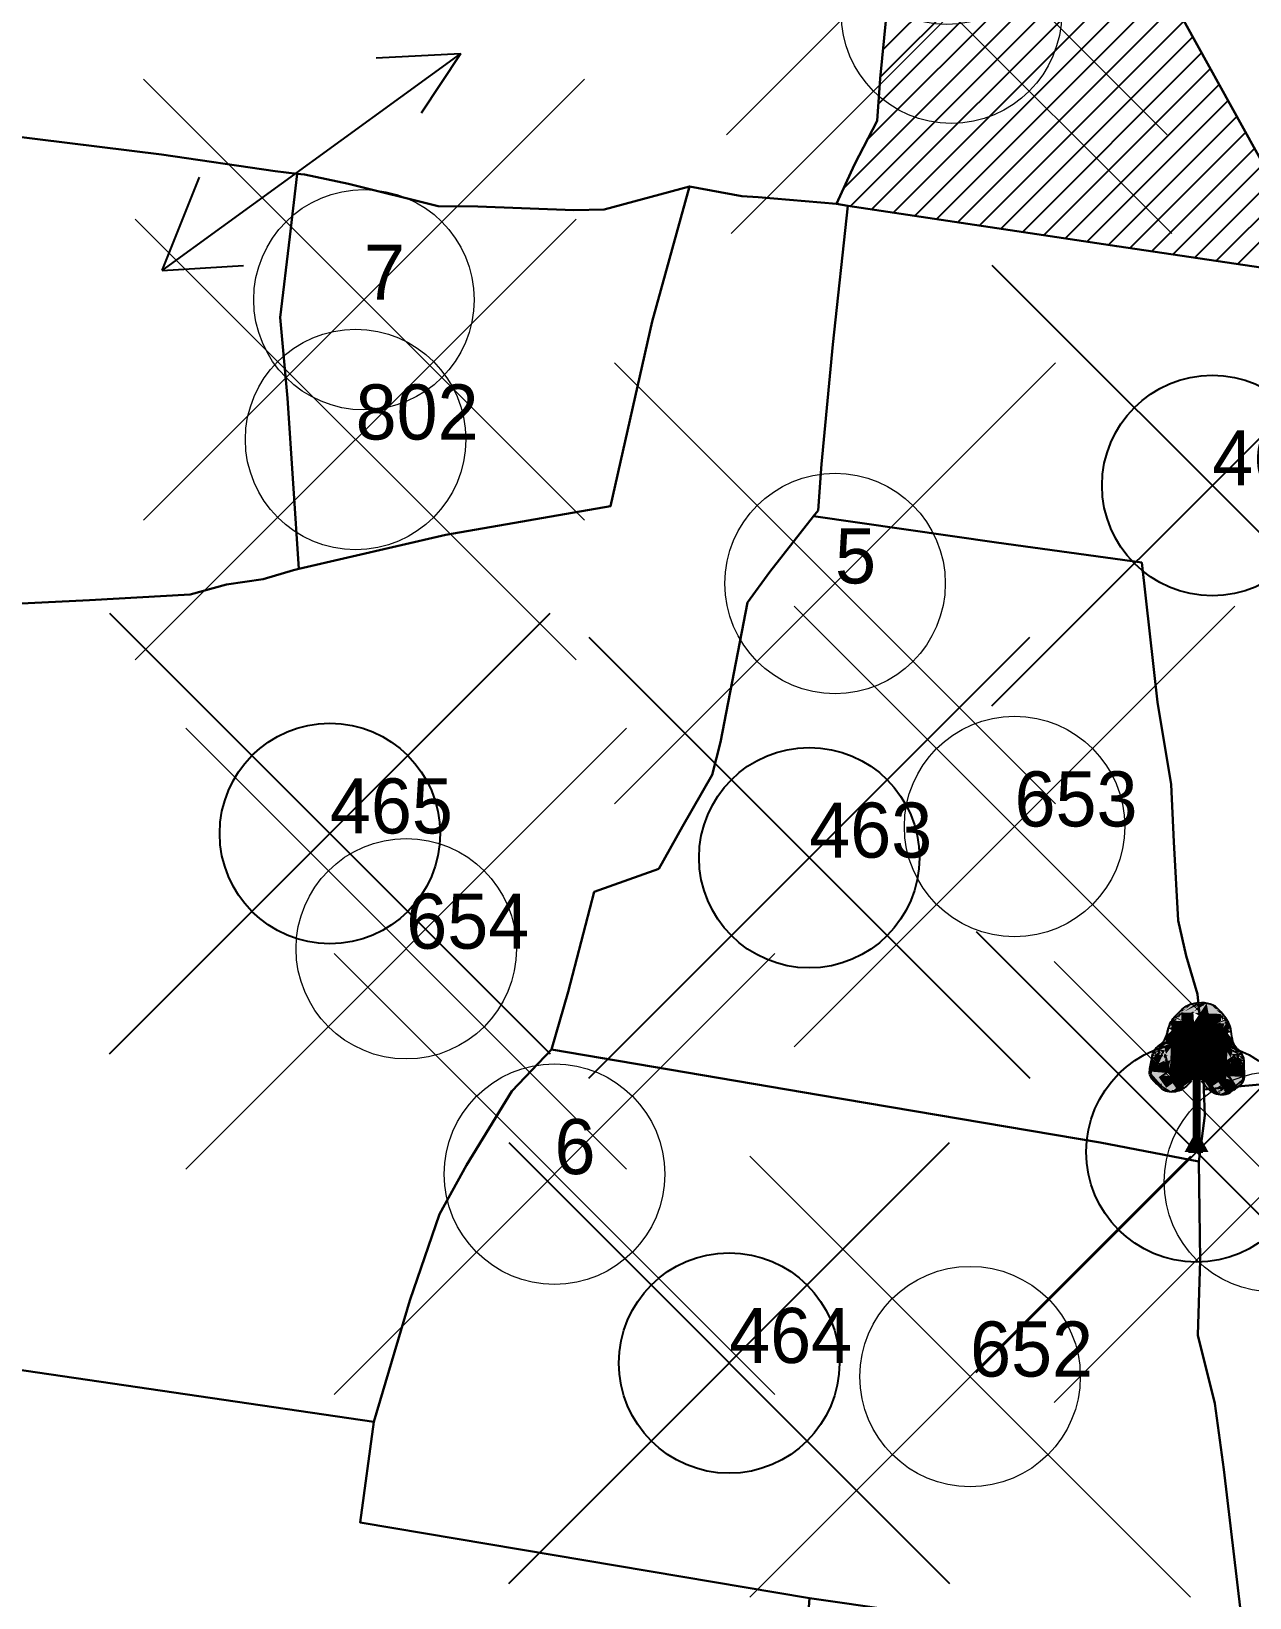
# Model space of a CAD drawing. Header units: millimetres. Extents: x -7 to 1322, y -2814 to 707.
# Drawn here: x 675.9 to 731.2, y 488.3 to 559.3 of the extents above; entities that cross this region are included whole.
import ezdxf

# ---------------------------------------------------------------- set-up
doc = ezdxf.new("R2010")
doc.units = ezdxf.units.MM
doc.header["$PDMODE"] = 35
doc.header["$PDSIZE"] = 10
doc.linetypes.add('DASHED', pattern=[0.75, 0.5, -0.25])
for name, color, linetype in [('Image', 7, 'Continuous'), ('Legend', 250, 'Continuous'), ('Sym_Hatch', 1, 'Continuous'), ('Sym_Tree', 92, 'Continuous'), ('Sym_Tree_1', 2, 'Continuous'), ('Text_Survey_No_Old', 5, 'Continuous')]:
    doc.layers.add(name, color=color, linetype=linetype)
doc.layers.add('Poly_Survey_Bndry', color=250, linetype='Continuous', lineweight=30)
doc.layers.add('Text_Survey_No', color=250, linetype='Continuous', lineweight=0)
doc.layers.add('Text_Chalta_No', color=5, linetype='Continuous', lineweight=0, true_color=0x0000ff)
doc.styles.get("Standard").update_dxf_attribs({"font": 'Sakal Marathi_N_Ship.TTF'})
picture_1 = doc.add_image_def('image1.jpg', size_in_pixel=(14518, 11021))

# ---------------------------------------------------------------- blocks, each defined once
blk = doc.blocks.new('Tree')
at = {"layer": 'Sym_Tree'}
for p, q in [((0.102, 3.003), (0, 2.992)), ((-0.162, 0.001), (0.127, -0.001))]:
    blk.add_line(p, q, dxfattribs=at)
at = {"layer": 'Sym_Tree', "color": 82, "const_width": 0.8}
for points in [[(0.051, 1.634), (0.096, 2.791)], [(-0.142, 1.468), (-0.097, 2.625)], [(-0.102, 1.462), (-0.056, 2.619)], [(0.197, 1.439), (0.243, 2.597)], [(-0.434, 1.735), (-0.283, 1.52)], [(-0.203, 1.684), (-0.052, 1.468)], [(0.604, 1.633), (0.385, 1.486)], [(0.436, 1.726), (0.588, 1.51)]]:
    blk.add_lwpolyline(points, dxfattribs=at)
at = {"layer": 'Sym_Tree', "color": 34}
blk.add_lwpolyline([(0, 0, 0.48, 0.16, 0), (0, 0.29, 0.16, 0.16, 0), (0, 1.478, 0.16, 0.16, 0)], format="xyseb", dxfattribs=at)
at = {"layer": 'Sym_Tree', "color": 82}
blk.add_open_spline([(-0.099, 1.427), (-0.165, 1.355), (-0.268, 1.245), (-0.464, 1.199), (-0.636, 1.21), (-0.786, 1.357), (-0.992, 1.534), (-0.899, 1.801), (-0.895, 2.066), (-0.59, 2.218), (-0.581, 2.583), (-0.352, 2.816), (-0.17, 2.976), (-0.043, 2.99), (0, 2.992)], degree=3, knots=[0, 0, 0, 0, 0.357151, 0.545743, 0.741494, 0.970117, 1.319935, 1.641608, 1.935314, 2.250626, 2.755061, 3.137005, 3.457298, 3.618487, 3.618487, 3.618487, 3.618487], dxfattribs=at)
blk.add_spline([(0.103, 1.427), (0.296, 1.217), (0.436, 1.162), (0.593, 1.16), (0.752, 1.25), (0.953, 1.446), (0.958, 1.703), (0.933, 1.936), (0.774, 2.132), (0.677, 2.524), (0.517, 2.784), (0.327, 2.956), (0.102, 3.003)], degree=3, dxfattribs=at)
for points in [[(0.002, 2.992), (-0.314, 2.841), (-0.448, 2.725), (-0.519, 2.601)], [(-0.488, 2.59), (-0.504, 2.595), (-0.377, 2.767), (-0.314, 2.841)], [(-0.377, 2.767), (-0.314, 2.841), (-0.448, 2.725), (-0.377, 2.767)], [(-0.432, 2.703), (-0.404, 2.724), (0.002, 2.992), (-0.086, 2.982)], [(-0.406, 2.649), (-0.252, 2.61), (-0.265, 2.814), (0.058, 2.945)], [(-0.265, 2.814), (0.058, 2.945), (-0.266, 2.815), (-0.366, 2.774)], [(-0.314, 2.841), (-0.183, 2.903), (-0.281, 2.824), (-0.366, 2.774)], [(-0.183, 2.903), (-0.169, 2.954), (-0.247, 2.902), (-0.314, 2.841)], [(-0.247, 2.902), (-0.314, 2.841), (-0.183, 2.903), (-0.235, 2.902)], [(-0.183, 2.903), (-0.235, 2.902), (-0.314, 2.841), (-0.183, 2.903)], [(0.203, 2.992), (-0.058, 2.82), (-0.263, 2.815), (0.002, 2.992)], [(-0.263, 2.815), (0.002, 2.992), (0.092, 2.992), (0.038, 2.929)], [(0.002, 2.992), (-0.086, 2.982), (-0.171, 2.953), (-0.247, 2.902)], [(-0.171, 2.953), (-0.247, 2.902), (-0.123, 2.964), (-0.086, 2.982)], [(-0.103, 2.968), (-0.123, 2.964), (-0.247, 2.902), (-0.183, 2.903)], [(-0.103, 2.968), (-0.183, 2.903), (-0.178, 2.934), (-0.247, 2.902)], [(-0.178, 2.934), (-0.247, 2.902), (-0.183, 2.903), (-0.169, 2.954)], [(-0.203, 2.724), (-0.08, 2.824), (0.203, 2.992), (0.278, 2.601)], [(-0.133, 2.955), (-0.133, 2.955), (-0.103, 2.968), (-0.183, 2.903)], [(-0.132, 2.955), (-0.125, 2.963), (-0.176, 2.95), (-0.183, 2.903)], [(-0.176, 2.95), (-0.183, 2.903), (-0.125, 2.963), (-0.143, 2.954)], [(-0.123, 2.964), (-0.086, 2.982), (-0.176, 2.95), (-0.086, 2.982)], [(-0.176, 2.95), (-0.086, 2.982), (-0.103, 2.968), (-0.123, 2.964)], [(-0.125, 2.963), (-0.143, 2.954), (-0.133, 2.955)], [(0.203, 2.992), (0.278, 2.601), (-0.051, 2.61), (-0.064, 2.814)], [(0.368, 2.932), (0.289, 2.971), (-0.064, 2.813), (-0.061, 2.795)], [(0.002, 2.992), (0.102, 3.003), (0.203, 2.992), (-0.058, 2.82)], [(0.092, 2.992), (0.038, 2.929), (-0.026, 2.911), (0.022, 2.957)], [(-0.026, 2.911), (0.022, 2.957), (0.038, 2.929), (-0.026, 2.911)], [(0.038, 2.929), (-0.026, 2.911), (-0.017, 2.938), (0.022, 2.957)], [(-0.025, 2.911), (-0.017, 2.938), (0.022, 2.957), (0, 2.992)], [(0.022, 2.957), (0, 2.992), (0.092, 2.992), (0.022, 2.957)], [(0.092, 2.992), (0.022, 2.957), (0.102, 3.003), (0.203, 2.992)], [(0.572, 2.674), (0.462, 2.789), (0.203, 2.992), (0.079, 2.614)], [(0.203, 2.992), (0.079, 2.614), (0.406, 2.58), (0.445, 2.782)], [(0.122, 2.948), (0.088, 2.971), (0.173, 2.928), (0.088, 2.971)], [(0.173, 2.928), (0.088, 2.971), (0.104, 2.955), (0.122, 2.948)], [(0.102, 3.003), (0.203, 2.992), (0.324, 2.948), (0.289, 2.971)], [(0.125, 2.947), (0.141, 2.936), (0.132, 2.938)], [(0.563, 2.599), (0.406, 2.58), (0.445, 2.782), (0.142, 2.952)], [(0.445, 2.782), (0.142, 2.952), (0.447, 2.782), (0.54, 2.729)], [(0.203, 2.992), (0.498, 2.802), (0.615, 2.67), (0.67, 2.537)], [(0.597, 2.65), (0.572, 2.674), (0.203, 2.992), (0.289, 2.971)], [(0.203, 2.992), (0.289, 2.971), (0.37, 2.931), (0.439, 2.871)], [(0.37, 2.931), (0.439, 2.871), (0.324, 2.948), (0.289, 2.971)], [(0.305, 2.955), (0.324, 2.948), (0.439, 2.871), (0.376, 2.88)], [(0.333, 2.938), (0.333, 2.938), (0.305, 2.955), (0.376, 2.88)], [(0.305, 2.955), (0.376, 2.88), (0.375, 2.911), (0.439, 2.871)], [(0.439, 2.871), (0.376, 2.88), (0.331, 2.939), (0.326, 2.947)], [(0.331, 2.939), (0.326, 2.947), (0.374, 2.928), (0.376, 2.88)], [(0.374, 2.928), (0.376, 2.88), (0.326, 2.947), (0.342, 2.936)], [(0.375, 2.911), (0.439, 2.871), (0.376, 2.88), (0.368, 2.932)], [(0.376, 2.88), (0.368, 2.932), (0.439, 2.871), (0.498, 2.802)], [(0.439, 2.871), (0.498, 2.802), (0.376, 2.88), (0.427, 2.873)], [(0.376, 2.88), (0.427, 2.873), (0.498, 2.802), (0.376, 2.88)], [(0.498, 2.802), (0.376, 2.88), (0.462, 2.789), (0.54, 2.729)], [(-0.57, 2.437), (-0.598, 2.361), (-0.488, 2.59), (-0.504, 2.595)], [(-0.546, 2.537), (-0.568, 2.47), (-0.57, 2.437), (-0.598, 2.361)], [(-0.448, 2.725), (-0.519, 2.601), (-0.555, 2.477), (-0.581, 2.361)], [(-0.395, 2.548), (-0.504, 2.595), (-0.491, 2.451), (-0.581, 2.361)], [(-0.555, 2.477), (-0.581, 2.361), (-0.421, 2.423), (-0.395, 2.548)], [(-0.559, 2.464), (-0.546, 2.537), (-0.578, 2.385), (-0.566, 2.428)], [(-0.568, 2.47), (-0.545, 2.472), (-0.546, 2.537), (-0.568, 2.47)], [(-0.546, 2.541), (-0.519, 2.601), (-0.559, 2.464), (-0.546, 2.537)], [(-0.395, 2.548), (-0.461, 2.694), (-0.519, 2.601), (-0.546, 2.496)], [(-0.519, 2.601), (-0.546, 2.496), (-0.491, 2.451), (-0.395, 2.548)], [(-0.546, 2.496), (-0.53, 2.566), (-0.519, 2.601), (-0.53, 2.566)], [(-0.519, 2.601), (-0.53, 2.566), (-0.546, 2.541), (-0.519, 2.601)], [(-0.546, 2.541), (-0.546, 2.541), (-0.546, 2.496), (-0.53, 2.566)], [(-0.491, 2.451), (-0.395, 2.548), (-0.395, 2.548), (-0.504, 2.595)], [(-0.421, 2.423), (-0.395, 2.548), (-0.395, 2.548), (-0.461, 2.694)], [(-0.404, 2.724), (-0.421, 2.742), (-0.454, 2.678), (-0.445, 2.659)], [(-0.454, 2.678), (-0.445, 2.659), (-0.432, 2.703), (-0.404, 2.724)], [(-0.448, 2.725), (-0.377, 2.767), (-0.404, 2.724), (-0.421, 2.742)], [(-0.395, 2.548), (-0.445, 2.659), (-0.414, 2.724), (-0.265, 2.814)], [(-0.41, 2.689), (-0.439, 2.679), (-0.445, 2.659), (-0.41, 2.689)], [(-0.445, 2.659), (-0.41, 2.689), (-0.067, 2.533), (0.055, 2.482)], [(-0.41, 2.689), (-0.412, 2.711), (-0.41, 2.689), (-0.439, 2.679)], [(-0.414, 2.724), (-0.265, 2.814), (-0.252, 2.61), (-0.41, 2.689)], [(-0.297, 2.795), (-0.265, 2.814), (-0.41, 2.689), (-0.412, 2.711)], [(-0.252, 2.61), (-0.41, 2.689), (-0.406, 2.649), (-0.252, 2.61)], [(-0.281, 2.824), (-0.366, 2.774), (-0.404, 2.724), (-0.281, 2.824)], [(-0.266, 2.815), (-0.366, 2.774), (-0.389, 2.707), (-0.369, 2.692)], [(-0.389, 2.707), (-0.369, 2.692), (-0.297, 2.795), (-0.265, 2.814)], [(-0.067, 2.533), (0.055, 2.482), (-0.261, 2.441), (-0.101, 2.441)], [(0.278, 2.601), (-0.051, 2.61), (-0.193, 2.548), (-0.244, 2.659)], [(-0.062, 2.794), (-0.058, 2.82), (-0.203, 2.724), (-0.08, 2.824)], [(0.278, 2.601), (-0.051, 2.61), (-0.06, 2.441), (-0.087, 2.352)], [(-0.064, 2.813), (-0.061, 2.795), (-0.058, 2.82)], [(-0.051, 2.61), (-0.064, 2.814), (0.278, 2.601), (-0.051, 2.61)], [(-0.058, 2.82), (-0.058, 2.82), (-0.062, 2.794), (-0.058, 2.82)], [(0.225, 2.317), (0.269, 2.477), (0.278, 2.601), (-0.051, 2.61)], [(0.095, 2.325), (0.071, 2.489), (0.079, 2.614), (0.406, 2.58)], [(0.406, 2.58), (0.445, 2.782), (0.079, 2.614), (0.406, 2.58)], [(0.079, 2.614), (0.406, 2.58), (0.393, 2.412), (0.409, 2.32)], [(0.079, 2.614), (0.406, 2.58), (0.54, 2.501), (0.604, 2.604)], [(0.604, 2.604), (0.573, 2.639), (0.213, 2.528), (0.085, 2.493)], [(0.213, 2.528), (0.085, 2.493), (0.393, 2.412), (0.234, 2.433)], [(0.581, 2.673), (0.445, 2.782), (0.406, 2.58), (0.573, 2.639)], [(0.406, 2.58), (0.573, 2.639), (0.563, 2.599), (0.406, 2.58)], [(0.54, 2.501), (0.604, 2.604), (0.581, 2.673), (0.445, 2.782)], [(0.555, 2.659), (0.532, 2.647), (0.474, 2.759), (0.445, 2.782)], [(0.474, 2.759), (0.445, 2.782), (0.573, 2.639), (0.578, 2.661)], [(0.447, 2.782), (0.54, 2.729), (0.555, 2.659), (0.532, 2.647)], [(0.462, 2.789), (0.54, 2.729), (0.572, 2.674), (0.462, 2.789)], [(0.469, 2.537), (0.475, 2.501), (0.488, 2.475), (0.469, 2.537)], [(0.638, 2.531), (0.654, 2.533), (0.551, 2.72), (0.498, 2.802)], [(0.551, 2.72), (0.498, 2.802), (0.615, 2.67), (0.551, 2.72)], [(0.55, 2.374), (0.54, 2.501), (0.54, 2.501), (0.625, 2.637)], [(0.54, 2.501), (0.625, 2.637), (0.67, 2.537), (0.684, 2.43)], [(0.67, 2.537), (0.684, 2.43), (0.623, 2.392), (0.54, 2.501)], [(0.623, 2.392), (0.54, 2.501), (0.54, 2.501), (0.654, 2.533)], [(0.54, 2.501), (0.654, 2.533), (0.623, 2.392), (0.701, 2.291)], [(0.615, 2.67), (0.551, 2.72), (0.572, 2.674), (0.59, 2.69)], [(0.572, 2.674), (0.59, 2.69), (0.615, 2.622), (0.604, 2.604)], [(0.615, 2.622), (0.604, 2.604), (0.597, 2.65), (0.572, 2.674)], [(0.573, 2.639), (0.578, 2.661), (0.573, 2.639), (0.601, 2.625)], [(0.573, 2.639), (0.601, 2.625), (0.604, 2.604), (0.573, 2.639)], [(0.615, 2.67), (0.67, 2.537), (0.689, 2.409), (0.701, 2.291)], [(0.699, 2.368), (0.718, 2.29), (0.638, 2.531), (0.654, 2.533)], [(0.684, 2.43), (0.677, 2.501), (0.67, 2.537), (0.677, 2.501)], [(0.689, 2.475), (0.67, 2.537), (0.692, 2.396), (0.689, 2.471)], [(-0.744, 2.144), (-0.742, 2.133), (-0.69, 2.192), (-0.628, 2.229)], [(-0.626, 2.165), (-0.628, 2.229), (-0.741, 2.084)], [(-0.69, 2.192), (-0.628, 2.229), (-0.741, 2.084), (-0.741, 2.133)], [(-0.741, 2.084), (-0.741, 2.133), (-0.712, 2.098), (-0.628, 2.229)], [(-0.712, 2.098), (-0.628, 2.229), (-0.626, 2.165), (-0.575, 2.164)], [(-0.69, 2.192), (-0.628, 2.229), (-0.581, 2.361), (-0.598, 2.361)], [(-0.633, 2.272), (-0.633, 2.274), (-0.69, 2.192), (-0.628, 2.229)], [(-0.629, 2.138), (-0.626, 2.165), (-0.615, 2.213), (-0.628, 2.229)], [(-0.626, 2.165), (-0.626, 2.165), (-0.626, 2.165), (-0.628, 2.229)], [(-0.491, 2.451), (-0.581, 2.361), (-0.555, 2.174), (-0.626, 2.165)], [(-0.625, 2.245), (-0.615, 2.213), (-0.581, 2.361), (-0.56, 2.281)], [(-0.607, 2.321), (-0.622, 2.298), (-0.625, 2.245), (-0.615, 2.213)], [(-0.581, 2.361), (-0.598, 2.361), (-0.607, 2.321), (-0.622, 2.298)], [(-0.62, 2.267), (-0.615, 2.213), (-0.545, 2.472), (-0.536, 2.5)], [(-0.607, 2.321), (-0.581, 2.361), (-0.62, 2.267), (-0.615, 2.213)], [(-0.581, 2.361), (-0.56, 2.281), (-0.607, 2.321), (-0.581, 2.361)], [(-0.555, 2.477), (-0.546, 2.496), (-0.598, 2.361), (-0.585, 2.361)], [(-0.572, 2.397), (-0.598, 2.361), (-0.568, 2.47), (-0.545, 2.472)], [(-0.578, 2.385), (-0.566, 2.428), (-0.572, 2.397), (-0.598, 2.361)], [(-0.598, 2.361), (-0.585, 2.361), (-0.575, 2.389), (-0.572, 2.397)], [(-0.575, 2.389), (-0.572, 2.397), (-0.566, 2.428), (-0.546, 2.496)], [(-0.545, 2.472), (-0.536, 2.5), (-0.555, 2.477), (-0.546, 2.496)], [(-0.555, 2.174), (-0.32, 2.195), (-0.491, 2.451), (-0.383, 2.289)], [(-0.491, 2.451), (-0.383, 2.289), (-0.32, 2.195), (-0.555, 2.174)], [(-0.288, 2.352), (-0.32, 2.195), (-0.555, 2.174), (-0.32, 2.195)], [(-0.261, 2.441), (-0.101, 2.441), (-0.288, 2.352), (-0.491, 2.451)], [(-0.288, 2.352), (-0.491, 2.451), (-0.288, 2.352), (-0.32, 2.195)], [(-0.43, 2.156), (-0.217, 2.156), (0.024, 2.317), (0.068, 2.477)], [(-0.261, 2.441), (-0.288, 2.352), (-0.288, 2.352), (-0.261, 2.441)], [(-0.087, 2.352), (-0.06, 2.441), (0.269, 1.828), (-0.211, 1.81)], [(0.409, 2.32), (0.393, 2.412), (-0.012, 1.846), (0.463, 1.766)], [(0.525, 2.108), (0.313, 2.135), (0.095, 2.325), (0.071, 2.489)], [(0.393, 2.412), (0.234, 2.433), (0.409, 2.32), (0.623, 2.392)], [(0.393, 2.412), (0.409, 2.32), (0.409, 2.32), (0.393, 2.412)], [(0.409, 2.32), (0.623, 2.392), (0.409, 2.32), (0.42, 2.161)], [(0.409, 2.32), (0.42, 2.161), (0.651, 2.11), (0.42, 2.161)], [(0.651, 2.11), (0.42, 2.161), (0.623, 2.392), (0.495, 2.245)], [(0.623, 2.392), (0.495, 2.245), (0.42, 2.161), (0.651, 2.11)], [(0.689, 2.409), (0.701, 2.291), (0.55, 2.374), (0.54, 2.501)], [(0.623, 2.392), (0.701, 2.291), (0.651, 2.11), (0.72, 2.092)], [(0.729, 2.171), (0.715, 2.14), (0.701, 2.291), (0.67, 2.215)], [(0.701, 2.291), (0.67, 2.215), (0.722, 2.248), (0.701, 2.291)], [(0.727, 2.193), (0.715, 2.14), (0.679, 2.407), (0.673, 2.435)], [(0.679, 2.407), (0.673, 2.435), (0.689, 2.409), (0.684, 2.43)], [(0.689, 2.475), (0.689, 2.475), (0.684, 2.43), (0.677, 2.501)], [(0.701, 2.401), (0.679, 2.407), (0.689, 2.471), (0.701, 2.401)], [(0.696, 2.328), (0.718, 2.29), (0.701, 2.401), (0.679, 2.407)], [(0.689, 2.409), (0.684, 2.43), (0.718, 2.29), (0.705, 2.291)], [(0.698, 2.32), (0.696, 2.328), (0.694, 2.36), (0.684, 2.43)], [(0.692, 2.396), (0.689, 2.471), (0.701, 2.316), (0.694, 2.36)], [(0.689, 2.471), (0.701, 2.401), (0.699, 2.368), (0.718, 2.29)], [(0.701, 2.316), (0.694, 2.36), (0.696, 2.328), (0.718, 2.29)], [(0.718, 2.29), (0.705, 2.291), (0.698, 2.32), (0.696, 2.328)], [(0.787, 2.11), (0.73, 2.154), (0.701, 2.291), (0.718, 2.29)], [(0.701, 2.291), (0.718, 2.29), (0.722, 2.248), (0.733, 2.224)], [(0.722, 2.248), (0.701, 2.291), (0.727, 2.193), (0.715, 2.14)], [(0.722, 2.248), (0.733, 2.224), (0.729, 2.171), (0.715, 2.14)], [(-0.83, 1.973), (-0.902, 1.882), (-0.945, 1.618), (-0.58, 1.588)], [(-0.848, 2.051), (-0.877, 1.994), (-0.894, 1.927), (-0.902, 1.882)], [(-0.894, 1.927), (-0.902, 1.882), (-0.821, 1.848), (-0.736, 2.009)], [(-0.848, 1.959), (-0.848, 1.959), (-0.83, 1.973), (-0.902, 1.882)], [(-0.767, 2.048), (-0.759, 1.783), (-0.901, 1.889), (-0.759, 1.783)], [(-0.901, 1.889), (-0.759, 1.783), (-0.686, 1.972), (-0.736, 2.009)], [(-0.875, 1.945), (-0.89, 1.937), (-0.892, 1.925), (-0.853, 1.97)], [(-0.892, 1.925), (-0.853, 1.97), (-0.853, 1.97)], [(-0.848, 1.959), (-0.89, 1.937), (-0.862, 1.952), (-0.865, 2.004)], [(-0.862, 1.952), (-0.865, 2.004), (-0.875, 1.945), (-0.89, 1.937)], [(-0.881, 1.913), (-0.881, 1.913), (-0.848, 1.959), (-0.89, 1.937)], [(-0.779, 2.036), (-0.817, 2.044), (-0.865, 2.004), (-0.881, 1.913)], [(-0.865, 2.004), (-0.881, 1.913), (-0.841, 1.969), (-0.83, 2.017)], [(-0.841, 1.939), (-0.841, 1.969), (-0.881, 1.913)], [(-0.741, 2.084), (-0.772, 2.081), (-0.848, 2.051), (-0.877, 1.994)], [(-0.858, 1.887), (-0.689, 1.928), (-0.851, 1.908), (-0.869, 1.852)], [(-0.851, 1.908), (-0.869, 1.852), (-0.855, 1.766), (-0.818, 1.827)], [(-0.83, 2.017), (-0.817, 2.044), (-0.865, 2.004), (-0.848, 2.051)], [(-0.865, 2.004), (-0.848, 2.051), (-0.841, 1.939), (-0.841, 1.969)], [(-0.818, 1.827), (-0.813, 1.801), (-0.858, 1.887), (-0.689, 1.928)], [(-0.853, 1.97), (-0.853, 1.97), (-0.848, 1.959)], [(-0.802, 2.038), (-0.546, 2.125), (-0.846, 2.054), (-0.818, 2.081)], [(-0.846, 2.054), (-0.818, 2.081), (-0.799, 2.097), (-0.771, 2.125)], [(-0.78, 2.02), (-0.841, 1.969), (-0.749, 2.033), (-0.767, 2.048)], [(-0.841, 1.969), (-0.83, 2.017), (-0.779, 2.036)], [(-0.821, 1.848), (-0.736, 2.009), (-0.78, 2.02), (-0.841, 1.969)], [(-0.779, 2.036), (-0.779, 2.036), (-0.83, 2.017), (-0.817, 2.044)], [(-0.759, 2.041), (-0.734, 2.059), (-0.779, 2.036), (-0.817, 2.044)], [(-0.771, 2.121), (-0.799, 2.097), (-0.816, 2.081), (-0.782, 2.087)], [(-0.816, 2.081), (-0.782, 2.087), (-0.772, 2.081), (-0.741, 2.084)], [(-0.749, 2.033), (-0.767, 2.048), (-0.802, 2.038), (-0.546, 2.125)], [(-0.799, 2.097), (-0.771, 2.125), (-0.744, 2.144), (-0.733, 2.094)], [(-0.744, 2.144), (-0.733, 2.094), (-0.772, 2.081), (-0.799, 2.097)], [(-0.772, 2.081), (-0.799, 2.097), (-0.771, 2.125), (-0.766, 2.096)], [(-0.799, 2.097), (-0.772, 2.096), (-0.771, 2.121), (-0.799, 2.097)], [(-0.772, 2.096), (-0.772, 2.096), (-0.799, 2.097), (-0.772, 2.096)], [(-0.758, 2.114), (-0.782, 2.087), (-0.69, 2.192)], [(-0.733, 2.094), (-0.772, 2.096), (-0.758, 2.114), (-0.782, 2.087)], [(-0.771, 2.121), (-0.758, 2.114), (-0.772, 2.096)], [(-0.772, 2.081), (-0.741, 2.084), (-0.733, 2.094), (-0.772, 2.096)], [(-0.741, 2.084), (-0.741, 2.084), (-0.741, 2.084), (-0.772, 2.081)], [(-0.771, 2.125), (-0.766, 2.096), (-0.771, 2.121), (-0.758, 2.114)], [(-0.73, 2.061), (-0.73, 2.013), (-0.767, 2.048), (-0.73, 2.062)], [(-0.767, 2.048), (-0.73, 2.062), (-0.734, 2.017), (-0.767, 2.035)], [(-0.686, 1.972), (-0.73, 2.061), (-0.767, 2.048), (-0.759, 1.783)], [(-0.734, 2.017), (-0.767, 2.035), (-0.734, 2.017), (-0.73, 2.056)], [(-0.701, 1.933), (-0.742, 1.95), (-0.701, 1.933), (-0.765, 1.955)], [(-0.701, 1.933), (-0.765, 1.955), (-0.701, 1.933), (-0.759, 1.783)], [(-0.468, 2.162), (-0.519, 1.632), (-0.759, 1.783), (-0.635, 2.041)], [(-0.519, 1.632), (-0.759, 1.783), (-0.741, 2.084), (-0.634, 2.105)], [(-0.734, 2.017), (-0.73, 2.056), (-0.759, 2.041), (-0.734, 2.059)], [(-0.759, 1.783), (-0.635, 2.041), (-0.653, 1.676), (-0.653, 1.534)], [(-0.701, 1.933), (-0.759, 1.783), (-0.735, 2.008), (-0.686, 1.972)], [(-0.686, 1.972), (-0.658, 1.915), (-0.759, 1.783), (-0.689, 1.928)], [(-0.759, 1.783), (-0.689, 1.928), (-0.701, 1.933), (-0.742, 1.95)], [(-0.69, 2.192), (-0.69, 2.192), (-0.744, 2.144), (-0.742, 2.133)], [(-0.686, 1.972), (-0.736, 2.009), (-0.686, 1.972), (-0.742, 1.95)], [(-0.686, 1.972), (-0.742, 1.95), (-0.686, 1.972), (-0.658, 1.915)], [(-0.741, 2.084), (-0.634, 2.105), (-0.555, 2.174), (-0.634, 2.105)], [(-0.741, 2.084), (-0.741, 2.084), (-0.741, 2.084)], [(-0.741, 2.084), (-0.741, 2.084), (-0.741, 2.084)], [(-0.735, 2.008), (-0.712, 2.026), (-0.73, 2.061), (-0.73, 2.013)], [(-0.735, 2.008), (-0.686, 1.972), (-0.735, 2.008), (-0.712, 2.026)], [(-0.639, 2.093), (-0.635, 2.041), (-0.686, 1.972), (-0.73, 2.061)], [(-0.628, 2.139), (-0.626, 2.165), (-0.712, 2.098), (-0.629, 2.138)], [(-0.712, 2.098), (-0.629, 2.138), (-0.626, 2.165), (-0.705, 2.109)], [(-0.626, 2.165), (-0.705, 2.109), (-0.629, 2.138), (-0.626, 2.165)], [(-0.635, 2.041), (-0.639, 2.093), (-0.677, 1.954), (-0.686, 1.972)], [(-0.677, 1.954), (-0.686, 1.972), (-0.615, 1.971), (-0.638, 1.941)], [(-0.658, 1.915), (-0.638, 1.941), (-0.635, 2.041), (-0.639, 2.093)], [(-0.64, 1.879), (-0.601, 1.856), (-0.658, 1.915), (-0.638, 1.941)], [(-0.578, 1.945), (-0.638, 1.941), (-0.64, 1.879), (-0.601, 1.856)], [(-0.624, 1.845), (-0.64, 1.879), (-0.638, 1.941), (-0.601, 1.856)], [(-0.615, 1.971), (-0.635, 2.041), (-0.635, 2.041), (-0.639, 2.093)], [(-0.635, 2.041), (-0.639, 2.093), (-0.639, 2.093), (-0.593, 2.088)], [(-0.639, 2.093), (-0.593, 2.088), (-0.639, 2.093), (-0.635, 2.041)], [(-0.615, 1.971), (-0.638, 1.941), (-0.519, 1.632), (-0.59, 1.625)], [(-0.638, 1.941), (-0.601, 1.856), (-0.578, 1.945), (-0.638, 1.941)], [(-0.638, 1.941), (-0.601, 1.856), (-0.638, 1.941), (-0.601, 1.856)], [(-0.555, 2.174), (-0.634, 2.105), (-0.635, 2.041), (-0.634, 2.105)], [(-0.468, 2.162), (-0.555, 2.174), (-0.615, 1.971), (-0.635, 2.041)], [(-0.635, 2.041), (-0.634, 2.105), (-0.626, 2.165)], [(-0.626, 2.165), (-0.575, 2.164), (-0.628, 2.139), (-0.626, 2.165)], [(-0.555, 2.174), (-0.626, 2.165), (-0.43, 2.156), (-0.217, 2.156)], [(-0.626, 2.165), (-0.626, 2.165), (-0.626, 2.165)], [(-0.32, 2.195), (-0.555, 2.174), (-0.43, 2.156)], [(-0.468, 2.162), (-0.346, 2.086), (-0.468, 2.162), (-0.555, 2.174)], [(-0.346, 2.086), (-0.329, 2.156), (-0.468, 2.162), (-0.346, 2.086)], [(-0.43, 2.156), (-0.43, 2.156), (-0.346, 2.086), (-0.329, 2.156)], [(0.269, 1.828), (-0.211, 1.81), (-0.267, 2.162), (-0.318, 1.632)], [(-0.012, 1.846), (0.463, 1.766), (0.563, 2.109), (0.546, 1.576)], [(0.324, 2.108), (0.324, 2.108), (0.231, 2.049), (0.224, 2.121)], [(0.651, 2.11), (0.72, 2.092), (0.525, 2.108), (0.313, 2.135)], [(0.42, 2.161), (0.651, 2.11), (0.525, 2.108)], [(0.432, 2.049), (0.425, 2.121), (0.563, 2.109), (0.432, 2.049)], [(0.563, 2.109), (0.432, 2.049), (0.563, 2.109), (0.651, 2.11)], [(0.563, 2.109), (0.546, 1.576), (0.804, 1.696), (0.713, 1.967)], [(0.546, 1.576), (0.804, 1.696), (0.824, 1.996), (0.72, 2.031)], [(0.684, 1.9), (0.704, 1.867), (0.546, 1.576), (0.615, 1.56)], [(0.563, 2.109), (0.651, 2.11), (0.684, 1.9), (0.713, 1.967)], [(0.826, 1.945), (0.845, 1.957), (0.878, 1.943), (0.636, 2.062)], [(0.878, 1.943), (0.636, 2.062), (0.924, 1.953), (0.9, 1.983)], [(0.824, 1.996), (0.72, 2.031), (0.651, 2.11), (0.72, 2.031)], [(0.651, 2.11), (0.72, 2.031), (0.713, 1.967), (0.72, 2.031)], [(0.804, 1.696), (0.713, 1.967), (0.684, 1.603), (0.666, 1.462)], [(0.797, 2.014), (0.73, 2.154), (0.72, 2.092), (0.67, 2.097)], [(0.72, 2.092), (0.67, 2.097), (0.719, 2.065), (0.72, 2.092)], [(0.713, 1.967), (0.723, 2.018), (0.723, 2.018), (0.678, 2.019)], [(0.723, 2.018), (0.678, 2.019), (0.723, 2.018), (0.713, 1.967)], [(0.684, 1.9), (0.713, 1.967), (0.713, 1.967), (0.723, 2.018)], [(0.744, 1.875), (0.755, 1.892), (0.684, 1.9), (0.704, 1.867)], [(0.72, 1.839), (0.704, 1.867), (0.713, 1.967), (0.723, 2.018)], [(0.713, 1.967), (0.72, 2.031), (0.72, 2.092)], [(0.713, 1.967), (0.723, 2.018), (0.744, 1.875), (0.755, 1.892)], [(0.723, 2.018), (0.713, 1.967), (0.755, 1.892), (0.81, 1.975)], [(0.72, 2.064), (0.72, 2.092), (0.715, 2.14), (0.73, 2.154)], [(0.719, 2.065), (0.72, 2.092), (0.797, 2.014), (0.72, 2.064)], [(0.72, 2.092), (0.72, 2.092), (0.72, 2.092), (0.73, 2.154)], [(0.72, 2.092), (0.73, 2.154), (0.824, 1.996)], [(0.72, 2.092), (0.72, 2.092), (0.72, 2.092)], [(0.797, 2.014), (0.72, 2.064), (0.72, 2.092), (0.791, 2.026)], [(0.72, 2.092), (0.791, 2.026), (0.72, 2.064), (0.72, 2.092)], [(0.755, 1.892), (0.808, 1.863), (0.755, 1.892), (0.72, 1.839)], [(0.755, 1.892), (0.72, 1.839), (0.804, 1.696), (0.753, 1.848)], [(0.741, 2.197), (0.741, 2.199), (0.787, 2.11), (0.73, 2.154)], [(0.835, 2.056), (0.831, 2.045), (0.787, 2.11), (0.73, 2.154)], [(0.787, 2.11), (0.73, 2.154), (0.824, 1.996), (0.831, 2.045)], [(0.824, 1.996), (0.831, 2.045), (0.797, 2.014), (0.73, 2.154)], [(0.755, 1.892), (0.81, 1.975), (0.845, 1.957), (0.804, 1.696)], [(0.808, 1.922), (0.755, 1.892), (0.808, 1.922), (0.788, 1.942)], [(0.957, 1.783), (0.804, 1.696), (0.755, 1.892), (0.809, 1.922)], [(0.755, 1.892), (0.809, 1.922), (0.755, 1.892), (0.808, 1.863)], [(0.765, 1.852), (0.804, 1.696), (0.808, 1.922), (0.755, 1.892)], [(0.844, 2.024), (0.865, 1.994), (0.787, 2.11)], [(0.787, 2.11), (0.787, 2.11), (0.835, 2.056), (0.831, 2.045)], [(0.808, 1.922), (0.788, 1.942), (0.81, 1.975), (0.803, 1.927)], [(0.81, 1.975), (0.803, 1.927), (0.845, 1.957), (0.81, 1.976)], [(0.845, 1.957), (0.804, 1.696), (0.957, 1.783), (0.804, 1.696)], [(0.845, 1.957), (0.81, 1.976), (0.809, 1.931), (0.843, 1.944)], [(0.809, 1.931), (0.81, 1.97), (0.836, 1.951), (0.814, 1.973)], [(0.809, 1.931), (0.843, 1.944), (0.809, 1.931), (0.81, 1.97)], [(0.873, 1.752), (0.809, 1.922), (0.855, 1.928), (0.908, 1.87)], [(0.955, 1.821), (0.958, 1.776), (0.873, 1.752), (0.809, 1.922)], [(0.836, 1.951), (0.814, 1.973), (0.855, 1.944), (0.894, 1.947)], [(0.883, 2.002), (0.858, 2.033), (0.835, 2.056), (0.817, 2.008)], [(0.835, 2.056), (0.817, 2.008), (0.854, 1.989), (0.883, 2.002)], [(0.817, 2.008), (0.856, 2.004), (0.844, 2.024), (0.865, 1.994)], [(0.854, 1.989), (0.824, 1.996), (0.817, 2.008), (0.856, 2.004)], [(0.824, 1.996), (0.824, 1.996), (0.824, 1.996)], [(0.824, 1.996), (0.824, 1.996), (0.824, 1.996)], [(0.824, 1.996), (0.824, 1.996), (0.824, 1.996), (0.854, 1.989)], [(0.824, 1.996), (0.854, 1.989), (0.925, 1.95), (0.947, 1.889)], [(0.898, 1.984), (0.865, 1.994), (0.854, 1.989), (0.824, 1.996)], [(0.855, 1.928), (0.908, 1.87), (0.826, 1.945), (0.845, 1.957)], [(0.858, 2.033), (0.85, 2.005), (0.858, 2.03), (0.844, 2.024)], [(0.858, 2.03), (0.844, 2.024), (0.856, 2.004)], [(0.854, 1.989), (0.883, 2.002), (0.858, 2.033), (0.85, 2.005)], [(0.855, 1.944), (0.894, 1.947), (0.937, 1.901), (0.941, 1.808)], [(0.855, 1.944), (0.855, 1.944), (0.904, 1.918), (0.894, 1.947)], [(0.908, 1.87), (0.904, 1.918), (0.855, 1.944)], [(0.883, 2.002), (0.856, 2.004), (0.858, 2.03), (0.883, 2.002)], [(0.856, 2.004), (0.856, 2.004), (0.883, 2.002), (0.856, 2.004)], [(0.924, 1.953), (0.9, 1.983), (0.883, 2.002), (0.858, 2.033)], [(0.858, 2.03), (0.883, 2.002), (0.898, 1.984), (0.865, 1.994)], [(0.904, 1.918), (0.894, 1.947), (0.937, 1.901), (0.925, 1.95)], [(0.937, 1.901), (0.925, 1.95), (0.904, 1.839), (0.908, 1.87)], [(0.937, 1.901), (0.941, 1.808), (0.908, 1.87), (0.904, 1.918)], [(0.914, 1.858), (0.953, 1.832), (0.927, 1.85), (0.937, 1.901)], [(0.925, 1.95), (0.947, 1.889), (0.955, 1.821), (0.958, 1.776)], [(0.927, 1.85), (0.937, 1.901), (0.939, 1.841), (0.953, 1.832)], [(-0.918, 1.701), (-0.945, 1.618), (-0.902, 1.882), (-0.934, 1.703)], [(-0.918, 1.701), (-0.918, 1.701), (-0.918, 1.701), (-0.945, 1.618)], [(-0.945, 1.618), (-0.58, 1.588), (-0.593, 1.216), (-0.671, 1.257)], [(-0.888, 1.452), (-0.933, 1.533), (-0.945, 1.618), (-0.661, 1.294)], [(-0.945, 1.618), (-0.661, 1.294), (-0.666, 1.275), (-0.758, 1.348)], [(-0.733, 1.358), (-0.758, 1.348), (-0.945, 1.618), (-0.733, 1.358)], [(-0.945, 1.618), (-0.733, 1.358), (-0.733, 1.358), (-0.933, 1.533)], [(-0.873, 1.44), (-0.933, 1.533), (-0.931, 1.529), (-0.945, 1.618)], [(-0.931, 1.529), (-0.945, 1.618), (-0.934, 1.536), (-0.908, 1.511)], [(-0.934, 1.536), (-0.908, 1.511), (-0.902, 1.882), (-0.869, 1.852)], [(-0.902, 1.882), (-0.934, 1.703), (-0.869, 1.852), (-0.866, 1.863)], [(-0.902, 1.882), (-0.869, 1.852), (-0.918, 1.701)], [(-0.853, 1.838), (-0.838, 1.866), (-0.873, 1.44), (-0.81, 1.403)], [(-0.869, 1.852), (-0.866, 1.863), (-0.58, 1.588), (-0.649, 1.651)], [(-0.855, 1.766), (-0.818, 1.827), (-0.853, 1.838), (-0.838, 1.866)], [(-0.759, 1.783), (-0.759, 1.783), (-0.793, 1.687), (-0.821, 1.848)], [(-0.793, 1.687), (-0.821, 1.848), (-0.649, 1.651), (-0.766, 1.765)], [(-0.751, 1.773), (-0.813, 1.801), (-0.818, 1.827), (-0.813, 1.801)], [(-0.766, 1.765), (-0.732, 1.75), (-0.751, 1.773), (-0.813, 1.801)], [(-0.624, 1.845), (-0.722, 1.746), (-0.766, 1.765), (-0.732, 1.75)], [(-0.649, 1.651), (-0.766, 1.765), (-0.759, 1.783), (-0.646, 1.712)], [(-0.58, 1.588), (-0.649, 1.651), (-0.528, 1.845), (-0.759, 1.783)], [(-0.528, 1.845), (-0.759, 1.783), (-0.759, 1.783)], [(-0.759, 1.783), (-0.759, 1.783), (-0.624, 1.845), (-0.722, 1.746)], [(-0.759, 1.783), (-0.646, 1.712), (-0.759, 1.783), (-0.688, 1.79)], [(-0.759, 1.783), (-0.688, 1.79), (-0.759, 1.783)], [(-0.519, 1.632), (-0.653, 1.676), (-0.519, 1.632), (-0.759, 1.783)], [(-0.238, 1.291), (-0.099, 1.427), (-0.519, 1.632), (-0.657, 1.31)], [(-0.519, 1.632), (-0.657, 1.31), (-0.313, 1.382), (-0.508, 1.217)], [(-0.653, 1.676), (-0.653, 1.534), (-0.653, 1.534), (-0.528, 1.525)], [(-0.653, 1.534), (-0.528, 1.525), (-0.519, 1.632), (-0.653, 1.676)], [(-0.519, 1.632), (-0.59, 1.625), (-0.624, 1.845), (-0.64, 1.879)], [(0.223, 1.274), (0.103, 1.427), (0.546, 1.576), (0.641, 1.239)], [(0.546, 1.576), (0.641, 1.239), (0.31, 1.355), (0.481, 1.166)], [(0.684, 1.603), (0.666, 1.462), (0.666, 1.462), (0.541, 1.47)], [(0.666, 1.462), (0.541, 1.47), (0.546, 1.576), (0.684, 1.603)], [(0.546, 1.576), (0.615, 1.56), (0.677, 1.774), (0.698, 1.806)], [(0.546, 1.576), (0.684, 1.603), (0.546, 1.576), (0.804, 1.696)], [(0.6, 1.525), (0.677, 1.579), (0.582, 1.786), (0.804, 1.696)], [(0.582, 1.786), (0.804, 1.696), (0.804, 1.696)], [(0.898, 1.875), (0.958, 1.776), (0.967, 1.508), (0.6, 1.525)], [(0.921, 1.75), (0.919, 1.761), (0.6, 1.525), (0.677, 1.579)], [(0.704, 1.867), (0.656, 1.788), (0.644, 1.879), (0.704, 1.867)], [(0.644, 1.879), (0.704, 1.867), (0.698, 1.806), (0.656, 1.788)], [(0.677, 1.774), (0.698, 1.806), (0.704, 1.867), (0.656, 1.788)], [(0.704, 1.867), (0.656, 1.788), (0.704, 1.867), (0.656, 1.788)], [(0.698, 1.806), (0.656, 1.788), (0.72, 1.839), (0.704, 1.867)], [(0.804, 1.696), (0.804, 1.696), (0.677, 1.774), (0.762, 1.663)], [(0.677, 1.774), (0.762, 1.663), (0.807, 1.677), (0.772, 1.666)], [(0.824, 1.596), (0.873, 1.752), (0.677, 1.579), (0.807, 1.677)], [(0.677, 1.579), (0.807, 1.677), (0.804, 1.696), (0.682, 1.64)], [(0.804, 1.696), (0.682, 1.64), (0.804, 1.696), (0.733, 1.711)], [(0.804, 1.696), (0.733, 1.711), (0.804, 1.696)], [(0.804, 1.696), (0.753, 1.848), (0.765, 1.852), (0.807, 1.863)], [(0.867, 1.732), (0.859, 1.707), (0.914, 1.786), (0.753, 1.848)], [(0.914, 1.786), (0.753, 1.848), (0.91, 1.808), (0.921, 1.75)], [(0.765, 1.852), (0.807, 1.863), (0.765, 1.852), (0.831, 1.865)], [(0.765, 1.852), (0.831, 1.865), (0.765, 1.852), (0.804, 1.696)], [(0.807, 1.677), (0.772, 1.666), (0.794, 1.687), (0.859, 1.707)], [(0.794, 1.687), (0.859, 1.707), (0.867, 1.732), (0.859, 1.707)], [(0.804, 1.696), (0.804, 1.696), (0.824, 1.596), (0.873, 1.752)], [(0.903, 1.738), (0.892, 1.767), (0.872, 1.341), (0.805, 1.312)], [(0.91, 1.808), (0.921, 1.75), (0.896, 1.666), (0.867, 1.732)], [(0.896, 1.666), (0.867, 1.732), (0.903, 1.738), (0.892, 1.767)], [(0.914, 1.858), (0.914, 1.858), (0.898, 1.875), (0.958, 1.776)], [(0.904, 1.839), (0.908, 1.87), (0.941, 1.808)], [(0.92, 1.869), (0.92, 1.869), (0.914, 1.858)], [(0.941, 1.808), (0.941, 1.808), (0.914, 1.858), (0.953, 1.832)], [(0.945, 1.428), (0.916, 1.406), (0.957, 1.776), (0.921, 1.75)], [(0.957, 1.776), (0.967, 1.593), (0.921, 1.75), (0.919, 1.761)], [(0.939, 1.841), (0.953, 1.832), (0.954, 1.819), (0.92, 1.869)], [(0.954, 1.819), (0.92, 1.869), (0.92, 1.869)], [(0.957, 1.776), (0.921, 1.75), (0.951, 1.594)], [(0.951, 1.594), (0.967, 1.508), (0.957, 1.776), (0.967, 1.593)], [(0.951, 1.594), (0.951, 1.594), (0.951, 1.594), (0.967, 1.508)], [(-0.593, 1.216), (-0.671, 1.257), (-0.888, 1.452), (-0.933, 1.533)], [(-0.733, 1.358), (-0.933, 1.533), (-0.873, 1.44), (-0.933, 1.533)], [(-0.873, 1.44), (-0.81, 1.403), (-0.671, 1.257), (-0.765, 1.338)], [(-0.731, 1.32), (-0.712, 1.386), (-0.81, 1.403), (-0.733, 1.358)], [(-0.81, 1.403), (-0.733, 1.358), (-0.661, 1.294), (-0.699, 1.315)], [(-0.758, 1.348), (-0.733, 1.358), (-0.789, 1.373), (-0.771, 1.348)], [(-0.789, 1.373), (-0.771, 1.348), (-0.771, 1.348), (-0.666, 1.275)], [(-0.771, 1.348), (-0.666, 1.275), (-0.731, 1.32), (-0.712, 1.386)], [(-0.666, 1.275), (-0.765, 1.338), (-0.771, 1.348), (-0.733, 1.358)], [(-0.771, 1.348), (-0.733, 1.358), (-0.593, 1.216), (-0.494, 1.208)], [(-0.671, 1.257), (-0.765, 1.338), (-0.758, 1.348), (-0.733, 1.358)], [(-0.685, 1.311), (-0.678, 1.304), (-0.666, 1.275), (-0.765, 1.338)], [(-0.666, 1.275), (-0.758, 1.348), (-0.733, 1.358), (-0.758, 1.348)], [(-0.733, 1.358), (-0.758, 1.348), (-0.733, 1.358), (-0.758, 1.348)], [(-0.661, 1.294), (-0.699, 1.315), (-0.666, 1.275), (-0.641, 1.3)], [(-0.666, 1.275), (-0.641, 1.3), (-0.685, 1.311), (-0.678, 1.304)], [(-0.313, 1.382), (-0.508, 1.217), (-0.248, 1.303), (-0.313, 1.382)], [(-0.508, 1.217), (-0.464, 1.217), (-0.319, 1.245), (-0.291, 1.267)], [(-0.248, 1.303), (-0.313, 1.382), (-0.291, 1.267), (-0.494, 1.208)], [(-0.291, 1.267), (-0.494, 1.208), (-0.319, 1.245), (-0.366, 1.235)], [(-0.291, 1.267), (-0.406, 1.217), (-0.452, 1.217), (-0.494, 1.208)], [(-0.452, 1.217), (-0.494, 1.208), (-0.319, 1.245), (-0.291, 1.267)], [(-0.406, 1.217), (-0.319, 1.245), (-0.238, 1.291), (-0.099, 1.427)], [(-0.319, 1.245), (-0.291, 1.267), (-0.291, 1.267), (-0.406, 1.217)], [(-0.402, 1.216), (-0.315, 1.245), (-0.285, 1.264), (-0.291, 1.267)], [(-0.319, 1.245), (-0.291, 1.267), (-0.244, 1.288), (-0.284, 1.264)], [(-0.244, 1.288), (-0.291, 1.267), (-0.319, 1.245)], [(-0.285, 1.264), (-0.286, 1.263), (-0.315, 1.245), (-0.303, 1.257)], [(-0.244, 1.288), (-0.284, 1.264), (-0.244, 1.288), (-0.291, 1.267)], [(-0.285, 1.264), (-0.291, 1.267), (-0.285, 1.264), (-0.286, 1.263)], [(0.109, 1.433), (0.099, 1.446), (0.19, 1.393), (0.187, 1.415)], [(0.381, 1.18), (0.297, 1.218), (0.223, 1.274), (0.103, 1.427)], [(0.113, 1.432), (0.113, 1.432), (0.192, 1.392), (0.109, 1.433)], [(0.297, 1.218), (0.273, 1.244), (0.229, 1.271), (0.265, 1.242)], [(0.229, 1.271), (0.265, 1.242), (0.229, 1.271), (0.273, 1.244)], [(0.229, 1.271), (0.273, 1.244), (0.297, 1.218)], [(0.31, 1.355), (0.481, 1.166), (0.235, 1.285), (0.31, 1.355)], [(0.235, 1.285), (0.31, 1.355), (0.273, 1.244), (0.467, 1.16)], [(0.603, 1.312), (0.522, 1.277), (0.442, 1.223), (0.483, 1.239)], [(0.558, 1.262), (0.445, 1.204), (0.515, 1.24), (0.505, 1.308)], [(0.579, 1.285), (0.558, 1.262), (0.558, 1.262), (0.445, 1.204)], [(0.445, 1.204), (0.55, 1.253), (0.558, 1.262), (0.522, 1.277)], [(0.445, 1.204), (0.545, 1.265), (0.522, 1.277), (0.545, 1.265)], [(0.671, 1.341), (0.603, 1.312), (0.447, 1.185), (0.55, 1.253)], [(0.447, 1.185), (0.55, 1.253), (0.545, 1.265), (0.522, 1.277)], [(0.76, 1.262), (0.723, 1.277), (0.566, 1.155), (0.467, 1.16)], [(0.515, 1.24), (0.505, 1.308), (0.603, 1.312), (0.522, 1.277)], [(0.522, 1.277), (0.743, 1.425), (0.671, 1.341), (0.743, 1.425)], [(0.545, 1.265), (0.522, 1.277), (0.579, 1.285), (0.558, 1.262)], [(0.522, 1.277), (0.545, 1.265), (0.522, 1.277), (0.545, 1.265)], [(0.967, 1.508), (0.6, 1.525), (0.565, 1.155), (0.649, 1.185)], [(0.565, 1.155), (0.649, 1.185), (0.889, 1.351), (0.944, 1.425)], [(0.889, 1.351), (0.944, 1.425), (0.967, 1.508), (0.643, 1.223)], [(0.967, 1.508), (0.643, 1.223), (0.646, 1.204), (0.747, 1.265)], [(0.723, 1.277), (0.747, 1.265), (0.967, 1.508), (0.723, 1.277)], [(0.967, 1.508), (0.723, 1.277), (0.723, 1.277), (0.944, 1.425)], [(0.872, 1.341), (0.944, 1.425), (0.941, 1.421), (0.967, 1.508)], [(0.941, 1.421), (0.967, 1.508), (0.945, 1.428), (0.916, 1.406)], [(-0.593, 1.216), (-0.494, 1.208), (-0.406, 1.217), (-0.319, 1.245)], [(-0.463, 1.209), (-0.494, 1.208), (-0.593, 1.216), (-0.499, 1.209)], [(-0.319, 1.245), (-0.366, 1.235), (-0.485, 1.217), (-0.509, 1.247)], [(-0.485, 1.217), (-0.509, 1.247), (-0.508, 1.217), (-0.464, 1.217)], [(-0.399, 1.221), (-0.4, 1.216), (-0.496, 1.206), (-0.508, 1.217)], [(-0.496, 1.206), (-0.508, 1.217), (-0.446, 1.213), (-0.406, 1.217)], [(-0.402, 1.215), (-0.446, 1.213), (-0.463, 1.209), (-0.494, 1.208)], [(-0.446, 1.213), (-0.406, 1.217), (-0.402, 1.215), (-0.446, 1.213)], [(-0.319, 1.245), (-0.319, 1.245), (-0.402, 1.216), (-0.315, 1.245)], [(-0.315, 1.245), (-0.303, 1.257), (-0.4, 1.216), (-0.395, 1.237)], [(-0.319, 1.245), (-0.319, 1.245), (-0.319, 1.245)], [(0.096, 1.218), (0.096, 1.218), (0.096, 1.218)], [(0.266, 1.242), (0.267, 1.241), (0.294, 1.219), (0.283, 1.232)], [(0.273, 1.244), (0.467, 1.16), (0.297, 1.218), (0.343, 1.202)], [(0.481, 1.166), (0.438, 1.172), (0.297, 1.218), (0.273, 1.244)], [(0.297, 1.218), (0.273, 1.244), (0.273, 1.244), (0.381, 1.18)], [(0.273, 1.244), (0.381, 1.18), (0.426, 1.174), (0.467, 1.16)], [(0.426, 1.174), (0.467, 1.16), (0.297, 1.218), (0.273, 1.244)], [(0.566, 1.155), (0.467, 1.16), (0.381, 1.18), (0.297, 1.218)], [(0.297, 1.218), (0.343, 1.202), (0.459, 1.169), (0.486, 1.196)], [(0.374, 1.184), (0.375, 1.179), (0.468, 1.157), (0.481, 1.166)], [(0.468, 1.157), (0.481, 1.166), (0.42, 1.171), (0.381, 1.18)], [(0.442, 1.223), (0.483, 1.239), (0.445, 1.204), (0.423, 1.231)], [(0.445, 1.204), (0.423, 1.231), (0.468, 1.237), (0.46, 1.231)], [(0.436, 1.164), (0.467, 1.16), (0.566, 1.155), (0.472, 1.159)], [(0.459, 1.169), (0.486, 1.196), (0.481, 1.166), (0.438, 1.172)], [(0.468, 1.237), (0.46, 1.231), (0.445, 1.204), (0.55, 1.253)]]:
    blk.add_solid(points, dxfattribs=at)
at = {"layer": 'Sym_Tree'}
for points in [[(-0.017, 2.938), (0.022, 2.957), (-0.025, 2.911), (-0.017, 2.938)], [(0.324, 2.948), (0.289, 2.971), (0.368, 2.932), (0.326, 2.947)], [(0.324, 2.948), (0.326, 2.947), (0.368, 2.932), (0.289, 2.971)], [(0.368, 2.932), (0.326, 2.947), (0.324, 2.948), (0.31, 2.951)], [(0.324, 2.948), (0.31, 2.951), (0.324, 2.948), (0.326, 2.947)]]:
    blk.add_solid(points, dxfattribs=at)
blk = doc.blocks.new('ffff')
at = {"layer": 'Legend'}
for points in [[(720.162, 573.275), (724.113, 575.558)], [(720.162, 573.275), (736.872, 572.658), (733.755, 574.869)], [(720.162, 573.275), (723.207, 571.172)], [(736.872, 572.658), (733.827, 571.643)]]:
    blk.add_lwpolyline(points, dxfattribs=at)

msp = doc.modelspace()

# ---------------------------------------------------------------- hatches: boundary and pattern name
at = {"layer": 'Sym_Hatch', "transparency": 33554687}
h = msp.add_hatch(dxfattribs=at)
h.set_pattern_fill('ANSI31', color=0, scale=0.25, style=0)
h.paths.add_polyline_path([(735.851, 547.986), (734.086, 550.029), (731.964, 552.944), (727.145, 561.67), (722.445, 570.237), (721.95, 571.188), (720.572, 572.051), (714.876, 570.905), (714.786, 564.052), (714.928, 562.725), (714.387, 557.185), (714.258, 555.265), (713.227, 553.281), (712.403, 551.491), (725.124, 549.57)])

# ---------------------------------------------------------------- linework, layer by layer
at = {"layer": 'Poly_Survey_Bndry'}
for points in [[(714.876, 570.905), (714.786, 564.052), (714.928, 562.725), (714.387, 557.185), (714.258, 555.265), (713.227, 553.281), (712.403, 551.491), (712.918, 551.413), (725.124, 549.57), (735.851, 547.986), (734.086, 550.029), (731.964, 552.944), (727.145, 561.67), (722.445, 570.237), (721.413, 572.22)], [(687.935, 552.861), (688.272, 552.82), (690.264, 552.397), (694.339, 551.391), (696.129, 551.371), (700.486, 551.21), (701.874, 551.24), (705.747, 552.287), (704.053, 546.16), (702.161, 537.784), (694.686, 536.479), (688.016, 534.936), (687.5, 542.689), (687.175, 546.34), (687.602, 550.006)], [(729.083, 511.329), (729.033, 513.203), (728.789, 515.652), (728.281, 517.39), (727.905, 518.986), (727.722, 522.554), (727.59, 525.155), (726.98, 528.886), (726.257, 535.228), (719.67, 536.139), (711.372, 537.335), (709.384, 534.809), (708.379, 533.417), (707.152, 527.077), (706.765, 525.603), (705.415, 523.248), (704.344, 521.33), (701.421, 520.284), (700.236, 515.747), (699.475, 513.145), (711.667, 511.066), (724.373, 508.919), (728.856, 508.064), (729.115, 510.143)], [(699.475, 513.145), (711.667, 511.066), (724.373, 508.919), (728.856, 508.064), (728.904, 503.578), (728.809, 500.176), (729.579, 497.084), (729.984, 494.086), (730.889, 486.417), (730.97, 485.431), (718.993, 487.133), (711.183, 488.245), (690.792, 491.689), (691.411, 496.255), (693.052, 501.759), (694.39, 505.667), (695.627, 507.893), (697.679, 511.241)]]:
    msp.add_lwpolyline(points, close=True, dxfattribs=at)
for points in [[(735.851, 547.986), (734.086, 550.029), (731.964, 552.944), (727.145, 561.67), (722.445, 570.237), (721.413, 572.22), (714.876, 570.905)], [(714.876, 570.905), (714.786, 564.052), (714.928, 562.725), (714.387, 557.185), (714.258, 555.265), (713.227, 553.281), (712.403, 551.491)], [(714.928, 562.725), (714.387, 557.185), (714.258, 555.265), (713.227, 553.281), (712.403, 551.491), (708.856, 551.804), (708.112, 551.844), (705.747, 552.287), (701.874, 551.24), (700.486, 551.21), (696.129, 551.371), (694.339, 551.391), (690.264, 552.397), (688.272, 552.82), (687.935, 552.861), (686.944, 552.981), (681.783, 553.735), (674.695, 554.614)], [(727.145, 561.67), (731.964, 552.944), (734.086, 550.029), (735.851, 547.986), (736.593, 546.727), (740.206, 541.546), (743.242, 538.246), (747.859, 532.362), (752.213, 526.904), (759.443, 517.962), (760.66, 516.683), (766.44, 507.715)], [(687.935, 552.861), (686.944, 552.981), (681.783, 553.735), (674.695, 554.614), (664.647, 555.73), (652.632, 557.263), (649.188, 557.849), (649.074, 554.595), (637.135, 555.825), (626.482, 556.828)], [(674.491, 533.327), (678.513, 533.519), (683.086, 533.782), (684.726, 534.237), (686.39, 534.476), (687.774, 534.88), (688.016, 534.936), (687.5, 542.689), (687.175, 546.34), (687.602, 550.006), (687.935, 552.861), (686.944, 552.981), (681.783, 553.735), (674.695, 554.614)], [(687.935, 552.861), (687.602, 550.006), (687.175, 546.34), (687.5, 542.689), (688.016, 534.936)], [(705.747, 552.287), (701.874, 551.24), (700.486, 551.21), (696.129, 551.371), (694.339, 551.391), (690.264, 552.397), (688.272, 552.82), (687.935, 552.861)], [(670.478, 499.311), (691.411, 496.255), (693.052, 501.759), (694.39, 505.667), (695.627, 507.893), (697.679, 511.241), (699.475, 513.145), (700.236, 515.747), (701.421, 520.284), (704.344, 521.33), (705.415, 523.248), (706.765, 525.603), (707.152, 527.077), (708.379, 533.417), (709.384, 534.809), (711.372, 537.335), (711.574, 537.592), (711.722, 539.692), (712.249, 545.11), (712.918, 551.413), (712.403, 551.491), (708.856, 551.804), (708.112, 551.844), (705.747, 552.287), (704.053, 546.16), (702.161, 537.784), (694.686, 536.479), (688.016, 534.936), (687.774, 534.88), (686.39, 534.476), (684.726, 534.237), (683.086, 533.782), (678.513, 533.519), (674.491, 533.327)], [(705.747, 552.287), (704.053, 546.16), (702.161, 537.784), (694.686, 536.479), (688.016, 534.936)], [(712.403, 551.491), (708.856, 551.804), (708.112, 551.844), (705.747, 552.287)], [(712.918, 551.413), (712.249, 545.11), (711.722, 539.692), (711.574, 537.592), (711.372, 537.335)], [(732.132, 511.591), (729.083, 511.329), (729.033, 513.203), (728.789, 515.652), (728.281, 517.39), (727.905, 518.986), (727.722, 522.554), (727.59, 525.155), (726.98, 528.886), (726.257, 535.228), (719.67, 536.139), (711.372, 537.335), (711.574, 537.592), (711.722, 539.692), (712.249, 545.11), (712.918, 551.413), (725.124, 549.57), (735.851, 547.986)], [(712.403, 551.491), (712.918, 551.413)], [(712.918, 551.413), (725.124, 549.57)], [(725.124, 549.57), (735.851, 547.986)], [(711.372, 537.335), (709.384, 534.809), (708.379, 533.417), (707.152, 527.077), (706.765, 525.603), (705.415, 523.248), (704.344, 521.33), (701.421, 520.284), (700.236, 515.747), (699.475, 513.145)], [(711.372, 537.335), (719.67, 536.139), (726.257, 535.228), (726.98, 528.886), (727.59, 525.155), (727.722, 522.554), (727.905, 518.986), (728.281, 517.39), (728.789, 515.652), (729.033, 513.203), (729.083, 511.329)], [(688.016, 534.936), (687.774, 534.88), (686.39, 534.476), (684.726, 534.237), (683.086, 533.782), (678.513, 533.519), (674.491, 533.327), (672.192, 533.435), (672.192, 524.493), (672.072, 520.721), (671.274, 515.682), (670.668, 509.993)], [(766.44, 507.715), (760.66, 516.683), (756.933, 515.807), (753.557, 514.901), (750.519, 513.921), (745.373, 513.213), (741.396, 512.587), (737.353, 511.986), (732.132, 511.591), (729.083, 511.329), (729.115, 510.143), (728.856, 508.064), (728.904, 503.578), (728.809, 500.176), (729.579, 497.084), (729.984, 494.086), (730.889, 486.417)], [(760.66, 516.683), (756.933, 515.807), (753.557, 514.901), (750.519, 513.921), (745.373, 513.213), (741.396, 512.587), (737.353, 511.986), (732.132, 511.591), (729.083, 511.329)], [(691.411, 496.255), (693.052, 501.759), (694.39, 505.667), (695.627, 507.893), (697.679, 511.241), (699.475, 513.145)], [(699.475, 513.145), (711.667, 511.066), (724.373, 508.919), (728.856, 508.064)], [(729.083, 511.329), (729.115, 510.143), (728.856, 508.064)], [(728.856, 508.064), (728.904, 503.578), (728.809, 500.176), (729.579, 497.084), (729.984, 494.086), (730.889, 486.417), (730.97, 485.431)], [(691.411, 496.255), (670.478, 499.311), (669.222, 499.492)], [(707.733, 444.478), (708.947, 451.226), (709.595, 466.305), (711.183, 488.245), (690.792, 491.689), (691.411, 496.255), (670.478, 499.311)], [(711.183, 488.245), (690.792, 491.689), (691.411, 496.255)]]:
    msp.add_lwpolyline(points, dxfattribs=at)
at = {"layer": 'Sym_Tree_1'}
msp.add_point((728.745, 508.493), dxfattribs=at)
at = {"layer": 'Text_Chalta_No'}
for p in [(717.418, 564.631), (690.969, 547.148), (712.344, 534.278), (699.615, 507.485), (732.283, 507.129)]:
    msp.add_point(p, dxfattribs=at)
at = {"layer": 'Text_Survey_No'}
for p in [(717.623, 560.147), (690.591, 540.806), (720.489, 523.254), (692.889, 517.709), (718.472, 498.301)]:
    msp.add_point(p, dxfattribs=at)
at = {"layer": 'Text_Survey_No_Old'}
for p in [(729.459, 538.722), (689.425, 522.937), (711.174, 521.839), (707.54, 498.917)]:
    msp.add_point(p, dxfattribs=at)

# ---------------------------------------------------------------- block references
at = {"layer": 'Legend', "rotation": 38.08868667657296}
msp.add_blockref('ffff', (468.644, -346.982), dxfattribs=at)
at = {"layer": 'Sym_Tree', "xscale": 2.254138137683946, "yscale": 2.254138137683946, "zscale": 2.254138137683946}
msp.add_blockref('Tree', (728.745, 508.493), dxfattribs=at)

# ---------------------------------------------------------------- texts
at = {"layer": 'Text_Chalta_No', "linetype": 'DASHED'}
for s, p in [('7', (690.969, 547.148)), ('5', (712.344, 534.278)), ('6', (699.615, 507.485))]:
    msp.add_text(s, height=2.5, dxfattribs=at).set_placement(p)
at = {"layer": 'Text_Survey_No', "linetype": 'DASHED'}
for s, p in [('802', (690.591, 540.806)), ('653', (720.489, 523.254)), ('654', (692.889, 517.709)), ('652', (718.472, 498.301))]:
    msp.add_text(s, height=2.5, dxfattribs=at).set_placement(p)
at = {"layer": 'Text_Survey_No_Old', "linetype": 'DASHED'}
for s, p in [('462', (729.459, 538.722)), ('465', (689.425, 522.937)), ('463', (711.174, 521.839)), ('464', (707.54, 498.917))]:
    msp.add_text(s, height=2.5, dxfattribs=at).set_placement(p)

# ---------------------------------------------------------------- pictures from other files: only their frames are drawn
at = {"layer": 'Image'}
image = msp.add_image(picture_1, insert=(0, 0), size_in_units=(921.895, 699.835), dxfattribs=at)
image.dxf.flags = 7

doc.saveas('drawing.dxf')
